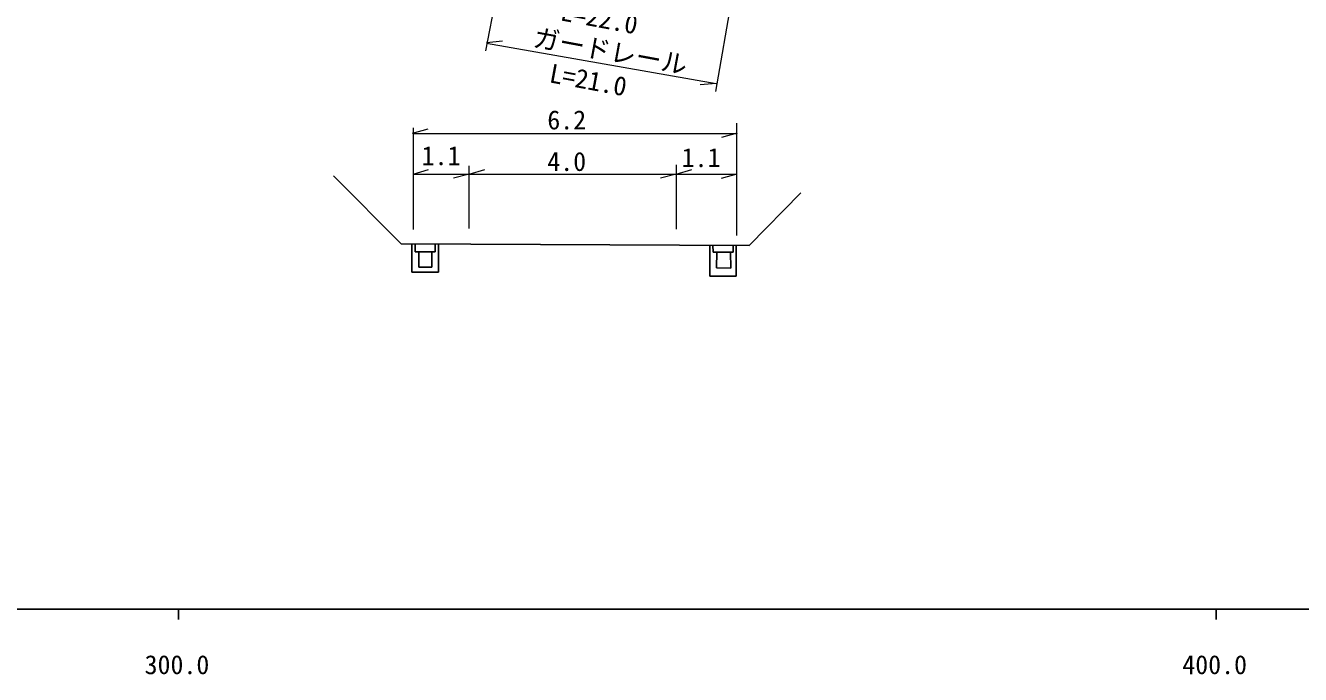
# Model space of a CAD drawing. Units: millimetres, scale not verified. Extents: x 40000 to 680000, y 20000 to 380000.
# Drawn here: x 353249 to 476115, y 198715 to 261252 of the extents above; entities that cross this region are included whole.
import ezdxf
from ezdxf.enums import TextEntityAlignment as Align

# ---------------------------------------------------------------- set-up
doc = ezdxf.new("R2010")
doc.units = ezdxf.units.MM
doc.header["$LTSCALE"] = 1000
for name, color, linetype, lineweight in [('M-BGD', 7, 'Continuous', 25), ('M-STR-HTXT', 7, 'Continuous', 13), ('M-TTL-BAND', 7, 'Continuous', 25)]:
    doc.layers.add(name, color=color, linetype=linetype, lineweight=lineweight)
doc.styles.add('ＭＳ ゴシック', font='')
doc.styles.get('ＭＳ ゴシック').set_extended_font_data('MS Gothic')

msp = doc.modelspace()

# ---------------------------------------------------------------- linework, layer by layer
at = {"layer": 'M-BGD'}
for p, q in [((382934, 246751), (389457, 240227)), ((422984, 240061), (427976, 245128)), ((389457, 240227), (422984, 240061)), ((390472, 240222), (390472, 237496)), ((390813, 240221), (390813, 239445)), ((392718, 239445), (392718, 240211)), ((393036, 237496), (393036, 240210)), ((419183, 240080), (419183, 237101)), ((419524, 239396), (419500, 240078)), ((421429, 240069), (421429, 239396)), ((421746, 237101), (421746, 240067)), ((390813, 239445), (392718, 239445)), ((391155, 237980), (391155, 239445)), ((392400, 239445), (392400, 237980)), ((421429, 239396), (419524, 239396)), ((419866, 239396), (419842, 237907)), ((421234, 237883), (421185, 239396)), ((390472, 237496), (393036, 237496)), ((392400, 237980), (391155, 237980)), ((419842, 237907), (421234, 237883)), ((419183, 237101), (421746, 237101))]:
    msp.add_line(p, q, dxfattribs=at)
at = {"layer": 'M-STR-HTXT'}
for p, q in [((400451, 273678), (397569, 258811)), ((422081, 268428), (419734, 254884)), ((397677, 259629), (399227, 259779)), ((397726, 259620), (397677, 259629)), ((397677, 259547), (419820, 255678)), ((419820, 255678), (418270, 255522)), ((390545, 250876), (392046, 251294)), ((390597, 251380), (390597, 241583)), ((390597, 250831), (421727, 250831)), ((421828, 250876), (420328, 250456)), ((421795, 241032), (421795, 251826)), ((390597, 246942), (392095, 247369)), ((395999, 241675), (395999, 247718)), ((395999, 246942), (397498, 247364)), ((415954, 247828), (415954, 241633)), ((415954, 246942), (417452, 247369)), ((390597, 246942), (421795, 246942)), ((395999, 246942), (394491, 246549)), ((415954, 246942), (414452, 246528)), ((421795, 246942), (420297, 246517))]:
    msp.add_line(p, q, dxfattribs=at)
at = {"layer": 'M-TTL-BAND'}
for p, q in [((40000, 205000), (579000, 205000)), ((368000, 205000), (368000, 204000)), ((468000, 205000), (468000, 204000))]:
    msp.add_line(p, q, dxfattribs=at)

# ---------------------------------------------------------------- texts
at = {"layer": 'M-STR-HTXT', "style": 'ＭＳ ゴシック'}
for s, p in [('L=22.0', (404599, 261222)), ('ガードレール', (401976, 258708)), ('L=21.0', (403540, 255250))]:
    msp.add_text(s, height=1833, rotation=349.5, dxfattribs=at).set_placement(p, align=Align.BOTTOM_LEFT)
for s, p in [('6.2', (403535, 250690)), ('1.1', (391427, 247243)), ('4.0', (403535, 246685)), ('1.1', (416481, 247057))]:
    msp.add_text(s, height=1833, dxfattribs=at).set_placement(p, align=Align.BOTTOM_LEFT)
at = {"layer": 'M-TTL-BAND', "style": 'ＭＳ ゴシック'}
for s, p in [('300.0', (367844, 198195)), ('400.0', (467844, 198195))]:
    msp.add_text(s, height=1833, dxfattribs=at).set_placement(p, align=Align.BOTTOM_CENTER)

doc.saveas('drawing.dxf')
